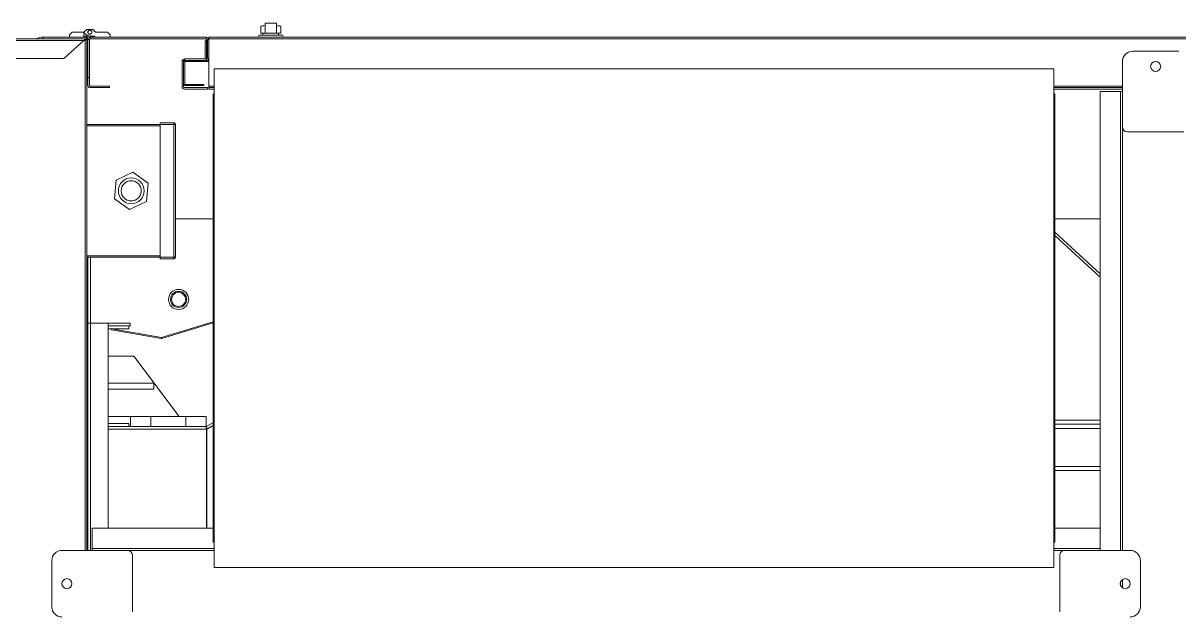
# Model space of a CAD drawing. Header units: millimetres. Extents: x 7703 to 14147, y -5820 to 95.
# Drawn here: x 12641.9 to 12756.5, y -3882.6 to -3824.2 of the extents above; entities that cross this region are included whole.
import ezdxf

# ---------------------------------------------------------------- set-up
doc = ezdxf.new("R2010")
doc.units = ezdxf.units.MM

# ---------------------------------------------------------------- blocks, each defined once
blk = doc.blocks.new('FD-100 SAG')
at = {"color": 1, "linetype": 'Continuous', "lineweight": 15}
for p, q in [((5475.8, 1529.5), (5475.8, 3159.5)), ((5477.3, 1529.5), (5477.3, 3159.5)), ((5383.3, 2496.9), (5383.3, 2440.9)), ((5463.3, 2445.9), (5463.3, 2491.9)), ((4957.8, 2453.7), (4911.8, 2453.7)), ((4967.8, 2378.7), (4967.8, 2443.7)), ((4930.6, 2435.9), (4938.9, 2435.9)), ((4933.2, 2433.9), (4936.3, 2433.9)), ((4933.2, 2433.9), (4936.3, 2433.9)), ((4967.8, 2435.9), (5388, 2435.9)), ((4967.8, 2433.9), (5423.3, 2433.9)), ((4967.8, 2433.9), (5423.3, 2433.9)), ((5388.3, 2435.9), (5453.3, 2435.9)), ((5423.3, 2435.9), (5423.3, 2433.9)), ((5423.3, 2433.9), (5423.3, 2433.9)), ((5423.3, 2433.9), (5423.3, 2413.9)), ((5425.8, 2367.9), (5425.8, 2435.9)), ((5427.3, 2367.9), (5427.3, 2435.9)), ((5428.8, 2367.9), (5428.8, 2435.9)), ((4967.8, 2413.9), (5423.3, 2413.9)), ((4967.8, 2413.7), (4969.8, 2413.7)), ((4969.8, 2367.9), (4969.8, 2413.7)), ((4969.8, 2413.7), (4969.8, 2413.7)), ((4969.8, 2413.7), (4989.8, 2413.7)), ((4969.8, 2367.9), (4969.8, 2413.7)), ((4989.8, 2368.9), (4989.8, 2413.7)), ((5047, 2413.9), (5047, 2368.9)), ((5051, 2413.9), (5051, 2368.9)), ((5089, 2413.9), (5089, 2368.9)), ((5093, 2413.9), (5093, 2368.9)), ((5097, 2413.9), (5097, 2368.9)), ((5280.5, 2368.9), (5239.1, 2413.9)), ((5283.9, 2368.9), (5242.5, 2413.9)), ((5297, 2413.9), (5297, 2368.9)), ((4967.8, 2367.9), (4967.8, 2378.4)), ((4906.8, 2373.7), (4962.8, 2373.7)), ((4951, 2367.9), (5446, 2367.9)), ((4951, 2367.9), (4951, 2367.9)), ((4976, 2367.9), (4951, 2367.9)), ((4951, 1534.9), (4951, 2367.9)), ((4976, 2368.9), (4976, 2367.9)), ((4976, 2368.9), (5421, 2368.9)), ((5421, 2367.9), (5421, 2368.9)), ((5446, 2367.9), (5421, 2367.9)), ((5446, 2367.9), (5446, 2367.9)), ((5446, 2367.9), (5446, 1534.9)), ((5479.3, 1602.5), (5477.3, 1603.6)), ((5479.3, 1579.5), (5479.3, 1602.5)), ((5481.3, 1598.7), (5479.3, 1598.7)), ((5488.3, 1601), (5481.3, 1601)), ((5481.3, 1601), (5481.3, 1596.5)), ((5491.3, 1596.5), (5481.3, 1596.5)), ((5481.3, 1596.5), (5481.3, 1585.5)), ((5491.3, 1596.5), (5491.3, 1585.5)), ((5479.3, 1583.2), (5481.3, 1583.2)), ((5491.3, 1585.5), (5481.3, 1585.5)), ((5481.3, 1585.5), (5481.3, 1581)), ((5477.3, 1578.3), (5479.3, 1579.5)), ((5481.3, 1581), (5488.3, 1581)), ((4951, 1534.9), (5446, 1534.9)), ((4951, 1534.9), (4976, 1534.9)), ((4951, 1534.9), (4951, 1534.9)), ((4967.8, 1449), (4967.8, 1534.9)), ((4969.8, 1413.7), (4969.8, 1534.9)), ((4969.8, 1413.7), (4969.8, 1534.9)), ((4976, 1534.9), (4976, 1533.9)), ((4976, 1533.9), (5421, 1533.9)), ((4989.8, 1413.7), (4989.8, 1533.9)), ((4989.8, 1527.5), (5088.3, 1527.5)), ((4989.8, 1527), (5088.3, 1527)), ((4989.8, 1527), (5088.3, 1527)), ((5088.3, 1527.5), (5091.8, 1533.9)), ((5088.3, 1527.5), (5088.3, 1527)), ((5088.3, 1527), (5088.3, 1527)), ((5088.3, 1527), (5088.3, 1526.8)), ((5090.8, 1526.8), (5088.3, 1526.8)), ((5088.3, 1526.8), (5088.3, 1429.5)), ((5091.8, 1533.9), (5088.6, 1528)), ((5088.6, 1528), (5090.8, 1526.8)), ((5094.6, 1533.9), (5090.8, 1526.8)), ((5100.8, 1526.8), (5090.8, 1526.8)), ((5090.8, 1526.8), (5090.8, 1506.8)), ((5100.8, 1526.8), (5100.8, 1506.8)), ((5193.8, 1533.9), (5178.1, 1482.7)), ((5194.9, 1533.9), (5179.1, 1482.4)), ((5297, 1533.9), (5297, 1496.3)), ((5421, 1534.9), (5446, 1534.9)), ((5421, 1533.9), (5421, 1534.9)), ((5425.8, 1529.5), (5425.8, 1534.9)), ((5427.3, 1529.5), (5425.8, 1529.5)), ((5425.8, 1528), (5425.8, 1505.2)), ((5427.3, 1528), (5425.8, 1528)), ((5427.3, 1529.5), (5427.3, 1534.9)), ((5427.3, 1529.5), (5428.8, 1529.5)), ((5427.3, 1528), (5427.3, 1505.2)), ((5428.8, 1529.5), (5428.8, 1534.9)), ((5428.8, 1529.5), (5475.8, 1529.5)), ((5446, 1534.9), (5446, 1534.9)), ((5453.3, 1505.5), (5453.3, 1529.5)), ((5454.3, 1527.2), (5454.3, 1529.5)), ((5454.3, 1527.2), (5454.3, 1505.2)), ((5455.8, 1527.2), (5454.3, 1527.2)), ((5455.8, 1527.2), (5455.8, 1505.2)), ((5455.8, 1527), (5473.3, 1527)), ((5473.3, 1527), (5455.8, 1527)), ((5473.3, 1526), (5455.8, 1526)), ((5456.5, 1529.5), (5456.5, 1528)), ((5475, 1529.5), (5456.5, 1529.5)), ((5475, 1528), (5456.5, 1528)), ((5473.3, 1527), (5473.3, 1528)), ((5473.3, 1526), (5473.3, 1527)), ((5474.3, 1528), (5474.3, 1527)), ((5475, 1528), (5475, 1529.5)), ((5475.8, 1529.5), (5477.3, 1529.5)), ((5477.3, 1527.2), (5475.8, 1527.2)), ((5475.8, 1411.7), (5475.8, 1527.2)), ((5477.3, 1411.7), (5477.3, 1527.2)), ((5430.3, 1524.5), (5429.3, 1524.5)), ((5429.3, 1524.5), (5429.3, 1505.5)), ((5430.3, 1524.5), (5430.3, 1505.5)), ((5100.8, 1506.8), (5090.8, 1506.8)), ((5090.8, 1506.8), (5090.8, 1471.8)), ((5100.8, 1506.8), (5100.8, 1471.8)), ((5428, 1504.5), (5453.5, 1504.5)), ((5453.5, 1503), (5428, 1503)), ((5429.3, 1505.5), (5430.3, 1505.5)), ((5430.3, 1505.5), (5430.3, 1504.5)), ((5430.3, 1505.5), (5453.3, 1505.5)), ((5453.3, 1505.5), (5454.3, 1505.5)), ((5453.3, 1504.5), (5453.3, 1505.5)), ((5454.3, 1505.2), (5455.8, 1505.2)), ((5454.3, 1503.1), (5454.3, 1505.2)), ((5160.8, 1455), (5100.8, 1500)), ((5257.3, 1494.8), (5258.8, 1494.8)), ((5257.3, 1494.8), (5257.3, 1481.3)), ((5258.8, 1496.3), (5390.7, 1496.3)), ((5258.8, 1494.8), (5258.8, 1496.3)), ((5259, 1494.8), (5258.8, 1494.8)), ((5258.8, 1494.8), (5258.8, 1494.8)), ((5258.8, 1494.8), (5258.8, 1481.3)), ((5258.9, 1493.3), (5258.9, 1408.5)), ((5259, 1493.3), (5258.9, 1493.3)), ((5259, 1494.8), (5259, 1481.3)), ((5259, 1494.8), (5390.5, 1494.8)), ((5390.5, 1494.8), (5390.5, 1481.3)), ((5390.7, 1494.8), (5390.5, 1494.8)), ((5390.5, 1493.3), (5390.7, 1493.3)), ((5390.7, 1494.8), (5390.7, 1496.3)), ((5392.2, 1494.8), (5390.7, 1494.8)), ((5390.7, 1494.8), (5390.7, 1494.8)), ((5390.7, 1494.8), (5390.7, 1481.3)), ((5392.2, 1494.8), (5392.2, 1481.3)), ((5178.1, 1482.7), (5179.1, 1482.4)), ((5179.1, 1482.4), (5178.1, 1482.2)), ((5178.1, 1482.2), (5186.8, 1433)), ((5179.1, 1482.4), (5187.8, 1433.1)), ((5257.3, 1481.3), (5258.8, 1481.3)), ((5259, 1481.3), (5390.5, 1481.3)), ((5260.4, 1481.3), (5260.4, 1408.5)), ((5389.2, 1481.3), (5389.2, 1408.5)), ((5389.2, 1408.5), (5389.2, 1481.3)), ((5392.2, 1481.3), (5390.7, 1481.3)), ((5390.7, 1408.5), (5390.7, 1481.3)), ((5100.8, 1471.8), (5090.8, 1471.8)), ((5090.8, 1471.8), (5090.8, 1451.8)), ((5100.8, 1471.8), (5100.8, 1451.8)), ((5127.8, 1475), (5127.8, 1429.5)), ((5127.8, 1475), (5133.8, 1475)), ((5133.8, 1475), (5133.8, 1429.5)), ((5332.5, 1469.3), (5314.1, 1467.6)), ((5343.2, 1454.2), (5332.5, 1469.3)), ((5314.1, 1467.6), (5306.4, 1450.9)), ((4906.8, 1453.7), (4962.8, 1453.7)), ((4967.8, 1448.7), (4967.8, 1383.7)), ((5100.8, 1451.8), (5090.8, 1451.8)), ((5090.8, 1451.8), (5090.8, 1450)), ((5090.8, 1450), (5093.8, 1450)), ((5090.8, 1450), (5090.8, 1429.5)), ((5093.8, 1450), (5093.8, 1429.5)), ((5100.8, 1451.8), (5100.8, 1429.5)), ((5160.8, 1429.5), (5160.8, 1455)), ((5187.8, 1429.5), (5187.8, 1450)), ((5187.8, 1450), (5190.8, 1450)), ((5190.8, 1450), (5190.8, 1451.5)), ((5190.8, 1451.5), (5193.3, 1451.5)), ((5190.8, 1429.5), (5190.8, 1450)), ((5193.3, 1429.5), (5193.3, 1451.5)), ((5306.4, 1450.9), (5317, 1435.8)), ((5335.4, 1437.4), (5343.2, 1454.2)), ((5317, 1435.8), (5335.4, 1437.4)), ((4989.8, 1429.5), (5193.3, 1429.5)), ((5186.8, 1433), (5187.8, 1433.1)), ((5193.3, 1429.5), (5193.3, 1412)), ((5427.3, 1431), (5427.3, 1411.7)), ((5428.8, 1431), (5427.3, 1431)), ((5428.8, 1411.7), (5428.8, 1431)), ((5479.8, 1431.6), (5477.3, 1431.6)), ((5482.3, 1428.8), (5479.8, 1431.6)), ((5482.3, 1417.1), (5482.3, 1428.8)), ((4967.8, 1413.7), (4969.8, 1413.7)), ((4967.8, 1412), (5193.3, 1412)), ((4969.8, 1413.7), (4969.8, 1413.7)), ((4969.8, 1413.7), (4989.8, 1413.7)), ((5193.3, 1412), (5193.3, 1409.5)), ((5193.3, 1412), (5258.9, 1412)), ((5437.3, 1411), (5429.5, 1411)), ((5437.3, 1411), (5475, 1411)), ((5437.3, 1409.5), (5437.3, 1411)), ((5475, 1409.5), (5475, 1411)), ((5475.8, 1411.7), (5477.3, 1411.7)), ((5477.3, 1416.1), (5478.3, 1416.1)), ((5484.8, 1414.3), (5482.3, 1417.1)), ((5484.8, 1408.4), (5484.8, 1414.3)), ((4967.8, 1409.5), (5193.3, 1409.5)), ((4967.8, 1408.5), (5447, 1408.5)), ((4967.8, 1406.7), (5474.8, 1406.7)), ((5070.8, 1408.5), (5070.8, 1409.5)), ((5070.8, 1409.5), (5070.8, 1408.5)), ((5071.8, 1409.5), (5071.8, 1408.5)), ((5085.6, 1409.5), (5085.6, 1408.5)), ((5088.6, 1408.5), (5088.6, 1409.5)), ((5179.1, 1408.5), (5179.1, 1409.5)), ((5182.1, 1408.5), (5182.1, 1409.5)), ((5190.8, 1408.5), (5190.8, 1409.5)), ((5193.3, 1409.5), (5258.9, 1409.5)), ((5437.3, 1409.5), (5429.5, 1409.5)), ((5437.3, 1409.5), (5475, 1409.5)), ((5447, 1409.5), (5447, 1408.5)), ((5474, 1408.5), (5447, 1408.5)), ((5456, 1385.7), (5474, 1405.6)), ((5474, 1409.5), (5474, 1408.5)), ((5474, 1007.7), (5474, 1405.6)), ((5474.8, 1409.3), (5474.8, 1409.5)), ((5474.8, 1406.7), (5474.8, 1408.1)), ((5474.8, 1407.7), (5475.8, 1407.7)), ((5474.8, 1406.7), (5474.8, 1406.7)), ((5475, 1409.5), (5475.8, 1409.5)), ((5475.8, 1408.6), (5475.8, 1409.5)), ((5475.8, 1407.7), (5475.8, 1408.5)), ((5477.3, 1408), (5475.8, 1408)), ((5475.8, 1008.7), (5475.8, 1407.7)), ((5477.3, 1408), (5477.3, 1365)), ((5477.3, 1406.6), (5478.3, 1406.6)), ((5477.3, 1405.6), (5482.3, 1405.6)), ((5482.3, 1405.6), (5484.8, 1408.4)), ((5482.3, 1405.6), (5482.3, 1393.9)), ((5479.8, 1391.1), (5477.3, 1391.1)), ((5482.3, 1393.9), (5479.8, 1391.1)), ((5456, 1007.7), (5456, 1385.7)), ((4957.8, 1373.7), (4911.8, 1373.7)), ((5475.8, 1365), (5477.3, 1365))]:
    blk.add_line(p, q, dxfattribs=at)
for centre, radius in [((5448.3, 2468.9), 5), ((4934.8, 2438.7), 5), ((5217, 1499.5), 10), ((5217, 1499.5), 8), ((5217, 1499.5), 7), ((5324.8, 1452.5), 12.8), ((5324.8, 1452.5), 10), ((5482.3, 1411.4), 2), ((4934.8, 1388.7), 5)]:
    blk.add_circle(centre, radius, dxfattribs=at)
for centre, radius, start, end in [((4911.8, 2443.7), 10, 90, 180), ((4957.8, 2443.7), 10, 0, 90), ((5453.3, 2445.9), 10, 270, 0), ((5388.3, 2440.9), 5, 180, 270), ((4962.8, 2378.7), 5, 270, 0), ((5090.8, 1526.8), 2.51, 151.6693, 180), ((5456.5, 1527.2), 2.24, 90, 180), ((5456.5, 1527.2), 0.737, 90, 180), ((5475, 1527.2), 2.24, 0, 90), ((5475, 1527.2), 0.737, 0, 90), ((5428, 1505.2), 2.24, 180, 270), ((5428, 1505.2), 0.737, 180, 270), ((5430.3, 1505.5), 1.01, 180, 270), ((5430.3, 1505.5), 0.01, 180, 270), ((5453.3, 1505.5), 0.01, 270, 0), ((5453.3, 1505.5), 1.01, 270, 0), ((5453.5, 1505.2), 0.737, 270, 0), ((5453.5, 1505.2), 2.24, 270, 289.2287), ((5453.5, 1505.2), 2.24, 289.2287, 0), ((5179.1, 1482.4), 1.01, 163, 190), ((5179.1, 1482.4), 0.01, 163, 190), ((4962.8, 1448.7), 5, 0, 90), ((5429.5, 1411.7), 2.24, 180, 270), ((5429.5, 1411.7), 0.737, 180, 270), ((5475, 1411.7), 2.24, 270, 0), ((5475, 1411.7), 0.737, 270, 0), ((5085.6, 1407.5), 2, 90, 150), ((5182.1, 1407.5), 2, 30, 90), ((5190.8, 1408), 1.51, 19.7398, 90), ((5474, 1407.7), 1.74, 0, 90), ((5474, 1407.7), 0.737, 34.7426, 90), ((5474.8, 1408.5), 1.01, 0, 90), ((5475.8, 1408), 1.51, 0, 90), ((4911.8, 1383.7), 10, 180, 270), ((4957.8, 1383.7), 10, 270, 0), ((5459.8, 1365), 17.5, 336.1045, 0)]:
    blk.add_arc(centre, radius, start, end, dxfattribs=at)
for points, knots in [([(5488.3, 1600.9), (5488.3, 1600.9), (5488.3, 1601.1), (5488.4, 1600.4), (5488.6, 1598.9), (5488.8, 1597.2), (5488.8, 1596.5)], [0, 0, 0, 0, 0.025674, 0.363311, 0.701142, 1, 1, 1, 1]), ([(5488.8, 1585.5), (5488.8, 1584.6), (5488.6, 1582.8), (5488.4, 1581.3), (5488.3, 1581.1), (5488.3, 1581)], [0, 0, 0, 0, 0.342321, 0.684679, 1, 1, 1, 1]), ([(5474.3, 1527), (5474.3, 1527), (5474.2, 1527), (5474, 1527), (5473.7, 1527), (5473.4, 1527), (5473.3, 1527)], [0, 0, 0, 0, 0.250001, 0.499988, 0.750017, 1, 1, 1, 1]), ([(5473.3, 1526), (5473.4, 1526), (5473.7, 1526), (5474, 1526.2), (5474.2, 1526.6), (5474.3, 1526.8), (5474.3, 1527)], [0, 0, 0, 0, 0.2499806, 0.4999972, 0.7499823, 1, 1, 1, 1]), ([(5258.8, 1496.3), (5258.6, 1496.3), (5258.3, 1496.2), (5257.8, 1495.9), (5257.4, 1495.4), (5257.4, 1495), (5257.3, 1494.8)], [0, 0, 0, 0, 0.2500084, 0.5, 0.7499923, 1, 1, 1, 1]), ([(5259, 1494.8), (5259, 1495), (5258.9, 1495.4), (5258.9, 1495.9), (5258.9, 1496.2), (5258.9, 1496.3), (5258.8, 1496.3)], [0, 0, 0, 0, 0.2500091, 0.4999927, 0.7500057, 1, 1, 1, 1]), ([(5259, 1493.9), (5259, 1493.9), (5258.9, 1493.7), (5258.9, 1493.5), (5258.9, 1493.3)], [0, 0, 0, 0, 0.008099, 1, 1, 1, 1]), ([(5390.7, 1496.3), (5390.7, 1496.3), (5390.6, 1496.2), (5390.6, 1495.9), (5390.6, 1495.4), (5390.6, 1495), (5390.5, 1494.8)], [0, 0, 0, 0, 0.249996, 0.500007, 0.749991, 1, 1, 1, 1]), ([(5390.7, 1493.3), (5390.7, 1493.5), (5390.7, 1493.7), (5390.6, 1493.9), (5390.5, 1493.9)], [0, 0, 0, 0, 0.925162, 1, 1, 1, 1]), ([(5392.2, 1494.8), (5392.2, 1495), (5392.1, 1495.4), (5391.8, 1495.9), (5391.3, 1496.2), (5390.9, 1496.3), (5390.7, 1496.3)], [0, 0, 0, 0, 0.250009, 0.500002, 0.750015, 1, 1, 1, 1]), ([(5478.3, 1406.6), (5478.2, 1408.1), (5478.1, 1409.7), (5478.5, 1411.2), (5478.6, 1411.4)], [0, 0, 0, 0, 0.903953, 1, 1, 1, 1]), ([(5478.3, 1416.1), (5478.3, 1414.7), (5478.3, 1412.1), (5479.1, 1408.9), (5480.4, 1406.7), (5481.7, 1406), (5482.3, 1405.6)], [0, 0, 0, 0, 0.362282, 0.64545, 0.828877, 1, 1, 1, 1]), ([(5475.8, 1407.7), (5475.7, 1407.5), (5475.7, 1407.1), (5475.2, 1406.6), (5474.6, 1406), (5474.2, 1405.7), (5474, 1405.6)], [0, 0, 0, 0, 0.272821, 0.546042, 0.81928, 1, 1, 1, 1]), ([(5474.8, 1407.7), (5474.7, 1407.4), (5474.7, 1406.8), (5474.3, 1406), (5474.1, 1405.7), (5474, 1405.6)], [0, 0, 0, 0, 0.45303, 0.908817, 1, 1, 1, 1]), ([(5475.8, 1408.5), (5475.8, 1408.4), (5475.8, 1408.3), (5475.7, 1408.2), (5475.7, 1408.2)], [0, 0, 0, 0, 0.935647, 1, 1, 1, 1])]:
    blk.add_open_spline(points, degree=3, knots=knots, dxfattribs=at)

msp = doc.modelspace()

# ---------------------------------------------------------------- block references
at = {"color": 1, "xscale": -0.1000000000021828, "yscale": 0.1000000000021828, "zscale": 0.1000000000021828, "rotation": 270}
msp.add_blockref('FD-100 SAG', (12507.35, -4373.3), dxfattribs=at)

doc.saveas('drawing.dxf')
